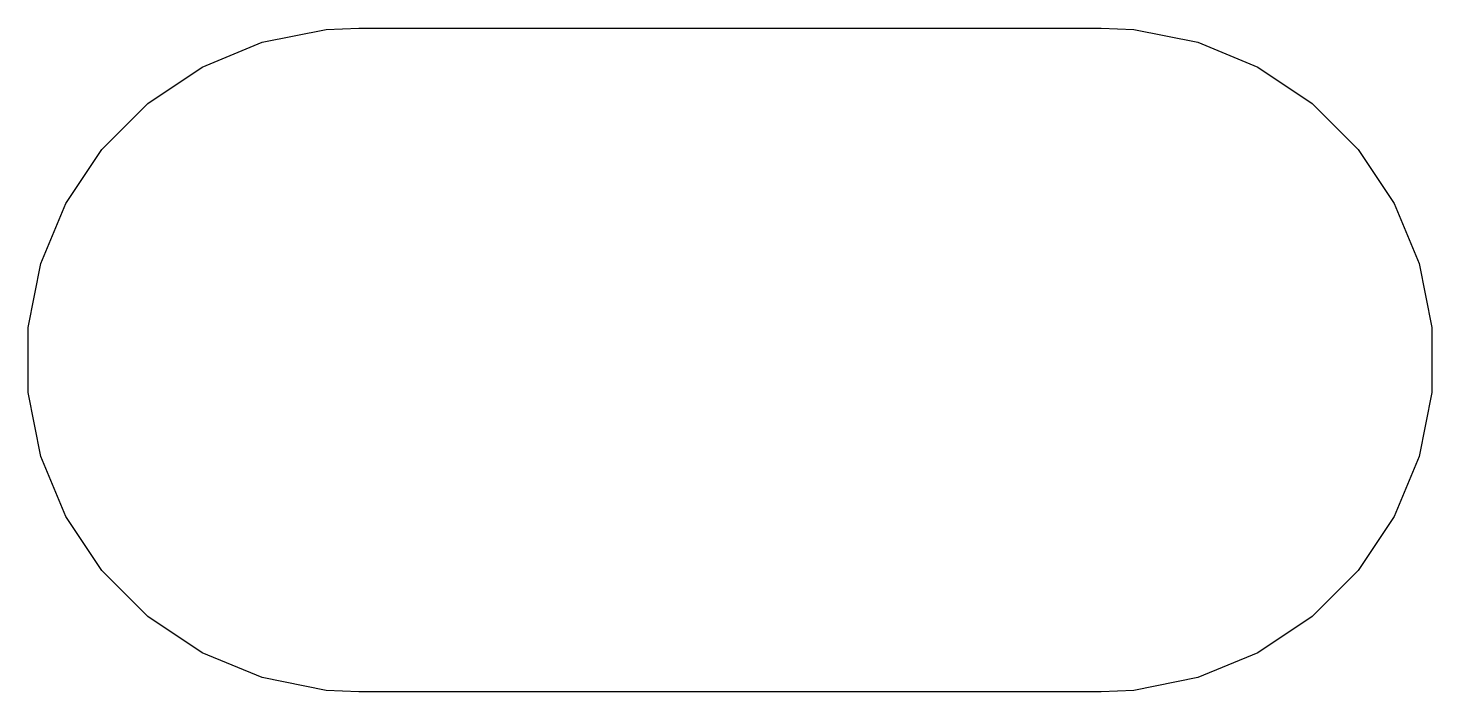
# Model space of a CAD drawing. Header units: inches. Extents: x 4.57 to 7.67, y -3.82 to -2.6.
# Drawn here: x 4.5651 to 4.7065, y -3.2713 to -3.2043 of the extents above; entities that cross this region are included whole.
import ezdxf

# ---------------------------------------------------------------- set-up
doc = ezdxf.new("R2010")
doc.units = ezdxf.units.IN
doc.header["$MEASUREMENT"] = 0
doc.layers.add('F.Mask', color=201, linetype='CONTINUOUS', true_color=0xd864ff)

msp = doc.modelspace()

# ---------------------------------------------------------------- linework, layer by layer
at = {"layer": 'F.Mask', "linetype": 'CONTINUOUS'}
for p, q in [((4.59515, -3.20449), (4.59843, -3.20433)), ((4.59515, -3.20449), (4.59843, -3.20433)), ((4.59515, -3.20449), (4.59843, -3.20433)), ((4.59843, -3.20433), (4.67323, -3.20433)), ((4.59843, -3.20433), (4.67323, -3.20433)), ((4.59843, -3.20433), (4.67323, -3.20433)), ((4.67323, -3.20433), (4.67651, -3.20449)), ((4.67323, -3.20433), (4.67651, -3.20449)), ((4.67323, -3.20433), (4.67651, -3.20449)), ((4.58871, -3.20577), (4.59515, -3.20449)), ((4.58871, -3.20577), (4.59515, -3.20449)), ((4.58871, -3.20577), (4.59515, -3.20449)), ((4.67651, -3.20449), (4.68294, -3.20577)), ((4.67651, -3.20449), (4.68294, -3.20577)), ((4.67651, -3.20449), (4.68294, -3.20577)), ((4.58265, -3.20828), (4.58871, -3.20577)), ((4.58265, -3.20828), (4.58871, -3.20577)), ((4.58265, -3.20828), (4.58871, -3.20577)), ((4.68294, -3.20577), (4.689, -3.20828)), ((4.68294, -3.20577), (4.689, -3.20828)), ((4.68294, -3.20577), (4.689, -3.20828)), ((4.5772, -3.21193), (4.58265, -3.20828)), ((4.5772, -3.21193), (4.58265, -3.20828)), ((4.5772, -3.21193), (4.58265, -3.20828)), ((4.689, -3.20828), (4.69446, -3.21193)), ((4.689, -3.20828), (4.69446, -3.21193)), ((4.689, -3.20828), (4.69446, -3.21193)), ((4.57256, -3.21657), (4.5772, -3.21193)), ((4.57256, -3.21657), (4.5772, -3.21193)), ((4.57256, -3.21657), (4.5772, -3.21193)), ((4.69446, -3.21193), (4.6991, -3.21657)), ((4.69446, -3.21193), (4.6991, -3.21657)), ((4.69446, -3.21193), (4.6991, -3.21657)), ((4.56891, -3.22202), (4.57256, -3.21657)), ((4.56891, -3.22202), (4.57256, -3.21657)), ((4.56891, -3.22202), (4.57256, -3.21657)), ((4.6991, -3.21657), (4.70274, -3.22202)), ((4.6991, -3.21657), (4.70274, -3.22202)), ((4.6991, -3.21657), (4.70274, -3.22202)), ((4.5664, -3.22808), (4.56891, -3.22202)), ((4.5664, -3.22808), (4.56891, -3.22202)), ((4.5664, -3.22808), (4.56891, -3.22202)), ((4.70274, -3.22202), (4.70525, -3.22808)), ((4.70274, -3.22202), (4.70525, -3.22808)), ((4.70274, -3.22202), (4.70525, -3.22808)), ((4.56512, -3.23452), (4.5664, -3.22808)), ((4.56512, -3.23452), (4.5664, -3.22808)), ((4.56512, -3.23452), (4.5664, -3.22808)), ((4.70525, -3.22808), (4.70653, -3.23452)), ((4.70525, -3.22808), (4.70653, -3.23452)), ((4.70525, -3.22808), (4.70653, -3.23452)), ((4.56512, -3.24108), (4.56512, -3.23452)), ((4.56512, -3.24108), (4.56512, -3.23452)), ((4.56512, -3.24108), (4.56512, -3.23452)), ((4.70653, -3.23452), (4.70653, -3.24108)), ((4.70653, -3.23452), (4.70653, -3.24108)), ((4.70653, -3.23452), (4.70653, -3.24108)), ((4.5664, -3.24751), (4.56512, -3.24108)), ((4.5664, -3.24751), (4.56512, -3.24108)), ((4.5664, -3.24751), (4.56512, -3.24108)), ((4.70653, -3.24108), (4.70525, -3.24751)), ((4.70653, -3.24108), (4.70525, -3.24751)), ((4.70653, -3.24108), (4.70525, -3.24751)), ((4.56891, -3.25357), (4.5664, -3.24751)), ((4.56891, -3.25357), (4.5664, -3.24751)), ((4.56891, -3.25357), (4.5664, -3.24751)), ((4.70525, -3.24751), (4.70274, -3.25357)), ((4.70525, -3.24751), (4.70274, -3.25357)), ((4.70525, -3.24751), (4.70274, -3.25357)), ((4.57256, -3.25902), (4.56891, -3.25357)), ((4.57256, -3.25902), (4.56891, -3.25357)), ((4.57256, -3.25902), (4.56891, -3.25357)), ((4.70274, -3.25357), (4.6991, -3.25902)), ((4.70274, -3.25357), (4.6991, -3.25902)), ((4.70274, -3.25357), (4.6991, -3.25902)), ((4.5772, -3.26366), (4.57256, -3.25902)), ((4.5772, -3.26366), (4.57256, -3.25902)), ((4.5772, -3.26366), (4.57256, -3.25902)), ((4.6991, -3.25902), (4.69446, -3.26366)), ((4.6991, -3.25902), (4.69446, -3.26366)), ((4.6991, -3.25902), (4.69446, -3.26366)), ((4.58265, -3.26731), (4.5772, -3.26366)), ((4.58265, -3.26731), (4.5772, -3.26366)), ((4.58265, -3.26731), (4.5772, -3.26366)), ((4.69446, -3.26366), (4.689, -3.26731)), ((4.69446, -3.26366), (4.689, -3.26731)), ((4.69446, -3.26366), (4.689, -3.26731)), ((4.58871, -3.26982), (4.58265, -3.26731)), ((4.58871, -3.26982), (4.58265, -3.26731)), ((4.58871, -3.26982), (4.58265, -3.26731)), ((4.689, -3.26731), (4.68294, -3.26982)), ((4.689, -3.26731), (4.68294, -3.26982)), ((4.689, -3.26731), (4.68294, -3.26982)), ((4.59515, -3.2711), (4.58871, -3.26982)), ((4.59515, -3.2711), (4.58871, -3.26982)), ((4.59515, -3.2711), (4.58871, -3.26982)), ((4.68294, -3.26982), (4.67651, -3.2711)), ((4.68294, -3.26982), (4.67651, -3.2711)), ((4.68294, -3.26982), (4.67651, -3.2711)), ((4.59843, -3.27126), (4.59515, -3.2711)), ((4.59843, -3.27126), (4.59515, -3.2711)), ((4.59843, -3.27126), (4.59515, -3.2711)), ((4.67323, -3.27126), (4.59843, -3.27126)), ((4.67323, -3.27126), (4.59843, -3.27126)), ((4.67323, -3.27126), (4.59843, -3.27126)), ((4.67651, -3.2711), (4.67323, -3.27126)), ((4.67651, -3.2711), (4.67323, -3.27126)), ((4.67651, -3.2711), (4.67323, -3.27126))]:
    msp.add_line(p, q, dxfattribs=at)

doc.saveas('drawing.dxf')
